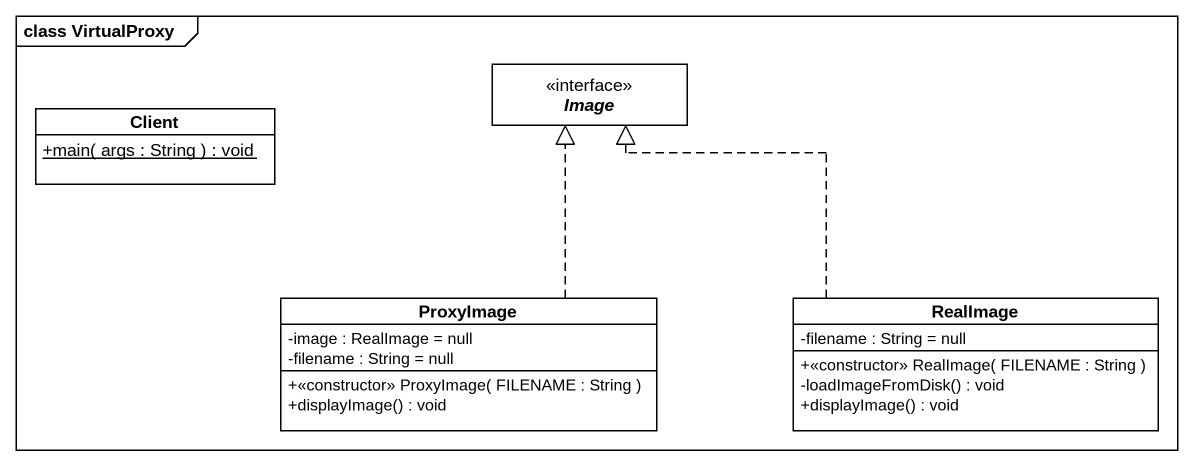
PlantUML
@startuml
mainframe class VirtualProxy
hide circle
hide empty members
skinparam classAttributeIconSize 0
interface Image
class Client {
  {static} +main( args : String ) : void
}
class ProxyImage {
  -image : RealImage = null
  -filename : String = null
  +<<constructor>> ProxyImage( FILENAME : String )
  +displayImage() : void
}
class RealImage {
  -filename : String = null
  +<<constructor>> RealImage( FILENAME : String )
  -loadImageFromDisk() : void
  +displayImage() : void
}
ProxyImage .up.|> Image
RealImage .up.|> Image
@enduml
